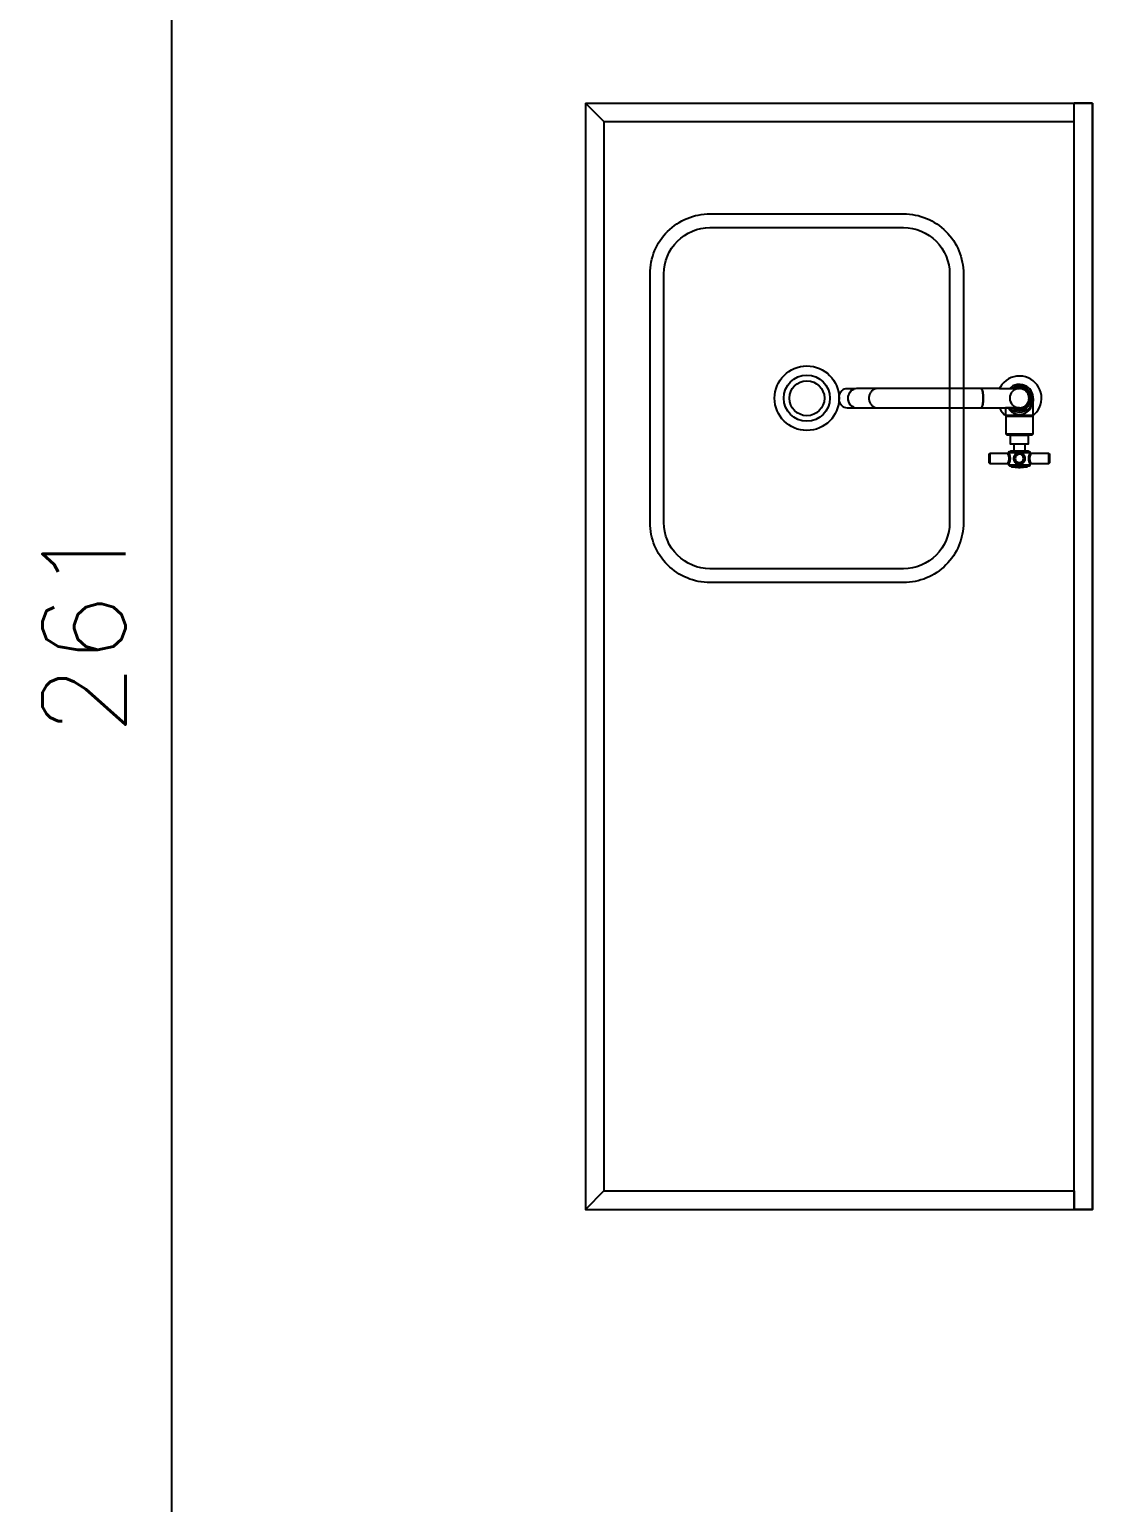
# Model space of a CAD drawing. Extents: x -14651 to 11095, y -4567 to -1290.
# Drawn here: x 736.7 to 852, y -3903.9 to -3744.1 of the extents above; entities that cross this region are included whole.
import ezdxf

# ---------------------------------------------------------------- set-up
doc = ezdxf.new("R2010")
doc.units = 0
doc.header["$LTSCALE"] = 25
doc.layers.add('COTA', color=1, linetype='Continuous')
doc.layers.add('PROJ', color=252, linetype='Continuous')
doc.styles.add('COTA', font='romans.shx')
doc.dimstyles.new('forma', dxfattribs={"dimscale": 5, "dimtxt": 1.8, "dimasz": 0.8, "dimexe": 2, "dimexo": 1, "dimgap": 1, "dimtad": 1, "dimdec": 1, "dimzin": 9, "dimtxsty": 'COTA', "dimblk1": 'DOT', "dimblk2": 'DOT', "dimsah": 1, "dimcen": 0, "dimdle": 1, "dimclrd": 256, "dimclre": 256, "dimclrt": 2, "dimadec": 0, "dimazin": 0, "dimtfac": 1, "dimtdec": 0, "dimtmove": 0, "dimatfit": 3, "dimfxl": 1, "dimtolj": 1, "dimtzin": 0, "dimarcsym": 0})

# ---------------------------------------------------------------- blocks, each defined once
blk = doc.blocks.new('_Dot')
at = {"color": 0, "linetype": 'ByBlock', "lineweight": -2}
blk.add_line((-0.5, 0), (-1, 0), dxfattribs=at)
at = {"color": 0, "linetype": 'ByBlock', "const_width": 0.5}
blk.add_lwpolyline([(-0.25, 0, 1), (0.25, 0, 1)], format="xyb", close=True, dxfattribs=at)
blk = doc.blocks.new('*D136')
at = {"layer": 'COTA', "lineweight": -2, "transparency": 16777216}
for p, q in [((757.08, -3678.6), (762.08, -3678.6)), ((752.08, -3682.6), (752.08, -3935.6)), ((793.52, -3939.6), (742.08, -3939.6))]:
    blk.add_line(p, q, dxfattribs=at)
at = {"layer": 'Defpoints', "color": 0, "transparency": 16777216}
for p in [(752.08, -3678.6), (752.08, -3939.6), (798.52, -3939.6)]:
    blk.add_point(p, dxfattribs=at)
at = {"layer": 'COTA', "lineweight": -2, "transparency": 16777216, "xscale": 4, "yscale": 4, "zscale": 4}
for p, rotation in [((752.08, -3678.6), 90), ((752.08, -3939.6), 270)]:
    blk.add_blockref('_Dot', p, dxfattribs=dict(at, rotation=rotation))
at = {"layer": 'COTA', "color": 2, "transparency": 16777216, "insert": (742.58, -3809.1), "char_height": 9, "attachment_point": 5, "rotation": 90, "style": 'COTA'}
blk.add_mtext('\\A1;261 ', dxfattribs=at)
blk = doc.blocks.new('A$Cf20c1e06')
at = {"layer": 'PROJ'}
for p, q in [((8.3377, 6.0908), (8.3381, 6.0908)), ((8.3381, 6.0908), (8.3384, 6.0908)), ((8.3534, 6.0798), (8.3534, 6.0798)), ((8.3535, 6.0618), (8.3535, 6.0798)), ((8.3234, 6.0698), (8.3234, 6.0618)), ((8.3234, 6.0618), (8.3535, 6.0618)), ((8.3264, 6.0618), (8.3264, 6.0608)), ((8.3382, 6.0698), (8.3377, 6.0698)), ((8.3384, 6.0698), (8.3382, 6.0698)), ((8.3504, 6.0608), (8.3504, 6.0618)), ((8.3236, 6.0417), (8.3532, 6.0417)), ((8.3484, 6.0397), (8.3284, 6.0397)), ((8.3064, 6.0204), (8.3064, 6.0094)), ((8.3361, 6.0209), (8.3269, 6.0209)), ((8.35, 6.0209), (8.3407, 6.0209)), ((8.3705, 6.0094), (8.3705, 6.0204)), ((8.3266, 6.0079), (8.3502, 6.0079)), ((8.3299, 6.0058), (8.3469, 6.0058))]:
    blk.add_line(p, q, dxfattribs=at)
for points in [[(7.8677, 6.4003), (7.8877, 6.3803), (7.8877, 5.2203), (7.8677, 5.2003)], [(7.8677, 6.4003), (7.8677, 5.2003), (8.4177, 5.2003), (8.4177, 6.4003)], [(7.8677, 6.4003), (8.4177, 6.4003)], [(7.8877, 6.3803), (8.3977, 6.3803), (8.3977, 6.4003)], [(8.4177, 6.4003), (8.4177, 5.2003), (8.3977, 5.2003), (8.3977, 6.4003)], [(8.4177, 6.4003), (8.3977, 6.4003)], [(8.1586, 6.0704), (8.1572, 6.0712), (8.1559, 6.0723), (8.1548, 6.0736), (8.1538, 6.075), (8.1532, 6.0767), (8.1528, 6.0785), (8.1526, 6.0803), (8.1528, 6.0821), (8.1532, 6.0839), (8.1538, 6.0855), (8.1548, 6.087), (8.1559, 6.0883), (8.1572, 6.0894), (8.1586, 6.0902), (8.1587, 6.0902)], [(8.3168, 6.0698), (8.3377, 6.0698), (8.3385, 6.0698), (8.3392, 6.0699), (8.3398, 6.0699), (8.3403, 6.07), (8.3405, 6.07), (8.3407, 6.0701), (8.3409, 6.0701), (8.3411, 6.0702), (8.3412, 6.0702), (8.3414, 6.0702), (8.3415, 6.0703), (8.3417, 6.0703), (8.3419, 6.0704), (8.3421, 6.0705), (8.3422, 6.0705), (8.3424, 6.0706), (8.3426, 6.0707), (8.3428, 6.0708), (8.3431, 6.0709), (8.3434, 6.0711), (8.3437, 6.0712), (8.344, 6.0714), (8.3443, 6.0717), (8.3449, 6.0721), (8.3454, 6.0725), (8.3459, 6.073), (8.3464, 6.0736), (8.3469, 6.0741), (8.3473, 6.0748), (8.3477, 6.0754), (8.348, 6.0761), (8.3483, 6.0768), (8.3485, 6.0775), (8.3487, 6.0783), (8.3488, 6.079), (8.3489, 6.0798), (8.3489, 6.0806), (8.3488, 6.0813), (8.3487, 6.0821), (8.3486, 6.0828), (8.3483, 6.0836), (8.3481, 6.0843), (8.3478, 6.085), (8.3474, 6.0856), (8.347, 6.0863), (8.3466, 6.0869), (8.3461, 6.0874), (8.3457, 6.0878), (8.3453, 6.0882), (8.3451, 6.0883), (8.3449, 6.0885), (8.3448, 6.0886), (8.3446, 6.0888), (8.3444, 6.0889), (8.3442, 6.089), (8.344, 6.0892), (8.3437, 6.0893), (8.3435, 6.0894), (8.3432, 6.0896), (8.3429, 6.0898), (8.3425, 6.0899), (8.3417, 6.0902), (8.3408, 6.0905), (8.3398, 6.0906), (8.3388, 6.0908), (8.3377, 6.0908)], [(8.3168, 6.0908), (8.3381, 6.0908)], [(8.3243, 6.0608), (8.3525, 6.0608)], [(8.3274, 6.0407), (8.3494, 6.0407)], [(8.3323, 6.0307), (8.3445, 6.0307)], [(8.3445, 6.0229), (8.3323, 6.0229)], [(8.3469, 6.0069), (8.3299, 6.0069)], [(7.8877, 5.2203), (8.3977, 5.2203), (8.3977, 5.2003)]]:
    blk.add_lwpolyline(points, dxfattribs=at)
for points in [[(8.0027, 6.2803), (8.2127, 6.2803, -0.414214), (8.2777, 6.2153), (8.2777, 5.9453, -0.414214), (8.2127, 5.8803), (8.0027, 5.8803, -0.414214), (7.9377, 5.9453), (7.9377, 6.2153, -0.414214)], [(8.0027, 6.2653), (8.2127, 6.2653, -0.414214), (8.2627, 6.2153), (8.2627, 5.9453, -0.414214), (8.2127, 5.8953), (8.0027, 5.8953, -0.414214), (7.9527, 5.9453), (7.9527, 6.2153, -0.414214)], [(8.3504, 6.0608), (8.3504, 6.0618), (8.3535, 6.0618), (8.3535, 6.08), (8.3534, 6.0798), (8.3534, 6.0798), (8.3534, 6.0815), (8.353, 6.0839), (8.3522, 6.0862), (8.3511, 6.0884), (8.3496, 6.0904), (8.3478, 6.092), (8.3463, 6.0931), (8.3441, 6.0942), (8.3418, 6.0949), (8.3394, 6.0953), (8.3384, 6.0953), (8.336, 6.0951), (8.3336, 6.0945), (8.3314, 6.0936), (8.3305, 6.0931), (8.3286, 6.0916), (8.3277, 6.0908), (8.3379, 6.0908), (8.338, 6.0908, 0.956818), (8.3379, 6.0698), (8.3378, 6.0698, 0.005512), (8.338, 6.0698), (8.3377, 6.0698), (8.3234, 6.0698), (8.3234, 6.0618), (8.3264, 6.0618), (8.3264, 6.0608)], [(8.3502, 6.0212, -0.023181), (8.35, 6.0209), (8.3407, 6.0209), (8.3402, 6.021), (8.3395, 6.0212), (8.3385, 6.0212), (8.3376, 6.0212), (8.3368, 6.0211), (8.3361, 6.0209), (8.3269, 6.0209, -0.022959), (8.3267, 6.0212, -0.366689), (8.3286, 6.0229), (8.3323, 6.0229), (8.3445, 6.0229), (8.3482, 6.0229, -0.366483)], [(8.3444, 6.0141), (8.3444, 6.015), (8.3444, 6.0158), (8.3442, 6.0165), (8.3441, 6.0171), (8.3439, 6.0176), (8.3436, 6.0181), (8.3434, 6.0186), (8.343, 6.019), (8.3427, 6.0194), (8.3422, 6.0199), (8.3415, 6.0204), (8.3411, 6.0207), (8.3407, 6.0209), (8.3406, 6.0205), (8.3405, 6.02, 0.192103), (8.3364, 6.02), (8.3363, 6.0204), (8.3361, 6.0209), (8.3356, 6.0206), (8.3352, 6.0203), (8.3348, 6.02), (8.3344, 6.0197), (8.334, 6.0193), (8.3336, 6.0187), (8.3331, 6.0179), (8.3327, 6.017), (8.3326, 6.0163), (8.3325, 6.0158), (8.3324, 6.0153), (8.3324, 6.0148), (8.3324, 6.0142), (8.3326, 6.0134), (8.3328, 6.0126), (8.333, 6.0121), (8.3332, 6.0116), (8.3335, 6.0112), (8.3338, 6.0107), (8.3343, 6.0101), (8.335, 6.0095), (8.3358, 6.009), (8.3367, 6.0086), (8.3375, 6.0084), (8.3381, 6.0084), (8.3387, 6.0084), (8.3393, 6.0084), (8.3398, 6.0085), (8.3404, 6.0087), (8.341, 6.009), (8.3417, 6.0094), (8.3421, 6.0097), (8.3425, 6.01), (8.3428, 6.0104), (8.3431, 6.0108), (8.3435, 6.0114), (8.3439, 6.0123), (8.3442, 6.0132)], [(8.3362, 6.0199), (8.3362, 6.0199, 0.017847), (8.3359, 6.0198), (8.336, 6.0198, 0.017789), (8.3356, 6.0196), (8.3357, 6.0196, 0.021587), (8.3353, 6.0194), (8.3354, 6.0195, 0.027178), (8.3349, 6.0191), (8.335, 6.0192, 0.016694), (8.3347, 6.0189), (8.3347, 6.0189, 0.029524), (8.3343, 6.0185), (8.3343, 6.0186, 0.024437), (8.334, 6.0181), (8.3341, 6.0182, 0.02481), (8.3337, 6.0178), (8.3338, 6.0179, 0.023752), (8.3335, 6.0174), (8.3336, 6.0175, 0.022023), (8.3334, 6.0171), (8.3334, 6.0172, 0.022441), (8.3332, 6.0167), (8.3333, 6.0168, 0.022868), (8.3331, 6.0163), (8.3331, 6.0164, 0.020181), (8.333, 6.016), (8.333, 6.0161, 0.015814), (8.333, 6.0157), (8.333, 6.0158, 0.015915), (8.3329, 6.0154), (8.3329, 6.0155, 0.025741), (8.3329, 6.0149), (8.3329, 6.015, 0.018498), (8.3329, 6.0146), (8.3329, 6.0146, 0.017313), (8.3329, 6.0143), (8.3329, 6.0143, 0.018157), (8.333, 6.0139), (8.333, 6.014, 0.018149), (8.3331, 6.0136), (8.333, 6.0137, 0.018439), (8.3331, 6.0133), (8.3331, 6.0134, 0.018647), (8.3332, 6.013), (8.3332, 6.0131, 0.018581), (8.3334, 6.0127), (8.3333, 6.0128, 0.021766), (8.3335, 6.0123), (8.3335, 6.0124, 0.026407), (8.3338, 6.0119), (8.3337, 6.012, 0.026609), (8.334, 6.0115), (8.334, 6.0116, 0.026914), (8.3343, 6.0112), (8.3342, 6.0113, 0.025672), (8.3346, 6.0109), (8.3346, 6.0109, 0.023779), (8.335, 6.0106), (8.3349, 6.0107, 0.024124), (8.3353, 6.0103), (8.3352, 6.0104, 0.024539), (8.3357, 6.0101), (8.3356, 6.0102, 0.024082), (8.336, 6.0099), (8.3359, 6.0099, 0.023177), (8.3364, 6.0097), (8.3363, 6.0098, 0.023669), (8.3368, 6.0096), (8.3367, 6.0096, 0.024126), (8.3372, 6.0095), (8.3371, 6.0095, 0.020906), (8.3376, 6.0094), (8.3375, 6.0094, 0.015716), (8.3378, 6.0094), (8.3378, 6.0094, 0.01579), (8.3381, 6.0094), (8.338, 6.0094, 0.016075), (8.3384, 6.0094), (8.3383, 6.0094, 0.016281), (8.3387, 6.0094), (8.3386, 6.0094, 0.016316), (8.339, 6.0094), (8.3389, 6.0094, 0.01533), (8.3392, 6.0094), (8.3392, 6.0094, 0.013711), (8.3395, 6.0095), (8.3394, 6.0094, 0.013749), (8.3397, 6.0095), (8.3396, 6.0095, 0.013768), (8.3399, 6.0096), (8.3399, 6.0096, 0.015624), (8.3402, 6.0097), (8.3401, 6.0096, 0.018303), (8.3405, 6.0098), (8.3404, 6.0097, 0.018249), (8.3408, 6.0099), (8.3407, 6.0099, 0.018455), (8.3411, 6.01), (8.341, 6.01, 0.018647), (8.3414, 6.0102), (8.3413, 6.0102, 0.018591), (8.3416, 6.0104), (8.3416, 6.0103, 0.021186), (8.3419, 6.0106), (8.3419, 6.0106, 0.025016), (8.3423, 6.0109), (8.3422, 6.0109, 0.025258), (8.3426, 6.0113), (8.3425, 6.0112, 0.025603), (8.3429, 6.0116), (8.3428, 6.0115, 0.024312), (8.3431, 6.012), (8.343, 6.0119, 0.022281), (8.3433, 6.0123), (8.3432, 6.0122, 0.022662), (8.3435, 6.0127), (8.3434, 6.0126, 0.023081), (8.3436, 6.013), (8.3436, 6.0129, 0.023127), (8.3437, 6.0134), (8.3437, 6.0133, 0.022918), (8.3438, 6.0138), (8.3438, 6.0137, 0.020264), (8.3439, 6.0142), (8.3439, 6.0141, 0.015918), (8.3439, 6.0144), (8.3439, 6.0144, 0.015999), (8.3439, 6.0147), (8.3439, 6.0146, 0.556946)], [(8.3429, 6.0149, 1), (8.3339, 6.0149, 1)]]:
    blk.add_lwpolyline(points, format="xyb", close=True, dxfattribs=at)
for points in [[(8.2977, 6.0707), (8.298, 6.0713), (8.2983, 6.0721), (8.2985, 6.0728), (8.2986, 6.0734), (8.2987, 6.074), (8.2988, 6.0747), (8.2989, 6.0754), (8.299, 6.0761), (8.2991, 6.0769), (8.2991, 6.0777), (8.2992, 6.0786), (8.2992, 6.0794), (8.2992, 6.0803), (8.2992, 6.0812), (8.2992, 6.082), (8.2991, 6.0829), (8.2991, 6.0837), (8.299, 6.0845), (8.2989, 6.0852), (8.2988, 6.0859), (8.2987, 6.0866), (8.2986, 6.0872), (8.2985, 6.0878), (8.2983, 6.0885), (8.298, 6.0893), (8.2977, 6.0899), (8.2974, 6.0903), (8.2971, 6.0907), (8.2969, 6.0907), (8.2971, 6.0907), (8.2972, 6.0905), (8.2974, 6.0904), (8.2975, 6.0902), (8.2976, 6.09), (8.2978, 6.0897), (8.2979, 6.0894), (8.298, 6.0891), (8.2982, 6.0887), (8.2983, 6.0883), (8.2985, 6.0878), (8.2986, 6.0872), (8.2987, 6.0866), (8.2988, 6.0859), (8.2989, 6.0852), (8.299, 6.0845), (8.2991, 6.0837), (8.2991, 6.0829), (8.2992, 6.082), (8.2992, 6.0812), (8.2992, 6.0803), (8.2992, 6.0794), (8.2992, 6.0786), (8.2991, 6.0777), (8.2991, 6.0769), (8.299, 6.0761), (8.2989, 6.0754), (8.2988, 6.0747), (8.2987, 6.074), (8.2986, 6.0734), (8.2985, 6.0728), (8.2983, 6.0723), (8.2982, 6.0719), (8.298, 6.0715), (8.2979, 6.0712), (8.2978, 6.0709), (8.2976, 6.0706), (8.2975, 6.0704), (8.2974, 6.0702), (8.2972, 6.0701), (8.2969, 6.0698), (8.2968, 6.0698), (8.2971, 6.0699), (8.2974, 6.0703)], [(8.3261, 6.0195), (8.3263, 6.0193), (8.3264, 6.019), (8.3265, 6.0187), (8.3267, 6.0184), (8.3268, 6.018), (8.327, 6.0176), (8.3271, 6.0172), (8.3272, 6.0169), (8.3272, 6.0166), (8.3273, 6.0163), (8.3274, 6.016), (8.3274, 6.0156), (8.3274, 6.0153), (8.3274, 6.015), (8.3274, 6.0147), (8.3274, 6.0144), (8.3274, 6.0142), (8.3274, 6.0139), (8.3273, 6.0136), (8.3273, 6.0132), (8.3272, 6.0128), (8.3271, 6.0125), (8.327, 6.0121), (8.3268, 6.0118), (8.3267, 6.0114), (8.3266, 6.0111), (8.3264, 6.0108), (8.3264, 6.0108), (8.3263, 6.0105), (8.3261, 6.0102), (8.326, 6.01), (8.326, 6.0099), (8.3258, 6.0096), (8.3257, 6.0095), (8.3259, 6.0097), (8.3261, 6.0101), (8.3264, 6.0106), (8.3266, 6.0113), (8.3269, 6.012), (8.3271, 6.0127), (8.3273, 6.0134), (8.3274, 6.014), (8.3274, 6.0146), (8.3274, 6.0152), (8.3274, 6.0158), (8.3273, 6.0164), (8.3271, 6.017), (8.3269, 6.0178), (8.3266, 6.0185), (8.3263, 6.0191), (8.3261, 6.0197), (8.326, 6.0199), (8.326, 6.0197)], [(8.3282, 6.0132), (8.3283, 6.0139), (8.3283, 6.0144), (8.3283, 6.0149), (8.3283, 6.0156), (8.3282, 6.0164), (8.3281, 6.0171), (8.328, 6.0176), (8.3279, 6.0181), (8.3277, 6.0188), (8.3274, 6.0196), (8.3272, 6.0202), (8.3269, 6.0208), (8.3268, 6.0206), (8.3269, 6.0209), (8.3269, 6.0208), (8.327, 6.0206), (8.3271, 6.0204), (8.3272, 6.0201), (8.3273, 6.0198), (8.3275, 6.0194), (8.3276, 6.019), (8.3277, 6.0186), (8.3279, 6.0181), (8.328, 6.0176), (8.3281, 6.0171), (8.3282, 6.0165), (8.3282, 6.0162), (8.3283, 6.0158), (8.3283, 6.0154), (8.3283, 6.0149), (8.3283, 6.0144), (8.3283, 6.0139), (8.3282, 6.0134), (8.3281, 6.0129), (8.3281, 6.0125), (8.328, 6.0121), (8.3279, 6.0117), (8.3277, 6.0112), (8.3276, 6.0108), (8.3275, 6.0104), (8.3274, 6.0101), (8.3272, 6.0097), (8.3271, 6.0094), (8.327, 6.0092), (8.3269, 6.009), (8.3268, 6.0087), (8.3267, 6.0085), (8.3269, 6.0088), (8.3271, 6.0093), (8.3273, 6.0099), (8.3276, 6.0106), (8.3278, 6.0114), (8.328, 6.0123)], [(8.3509, 6.0098), (8.3508, 6.01), (8.3507, 6.0102), (8.3506, 6.0105), (8.3504, 6.0107), (8.3503, 6.011), (8.3502, 6.0114), (8.35, 6.0117), (8.3499, 6.0121), (8.3498, 6.0124), (8.3497, 6.0127), (8.3496, 6.013), (8.3496, 6.0132), (8.3495, 6.0135), (8.3495, 6.0138), (8.3495, 6.0141), (8.3494, 6.0143), (8.3494, 6.0146), (8.3494, 6.0149), (8.3494, 6.0152), (8.3494, 6.0154), (8.3495, 6.0157), (8.3495, 6.0161), (8.3496, 6.0165), (8.3497, 6.0169), (8.3498, 6.0173), (8.3499, 6.0176), (8.35, 6.0179), (8.3501, 6.0183), (8.3503, 6.0187), (8.3504, 6.019), (8.3506, 6.0192), (8.3507, 6.0195), (8.3508, 6.0196), (8.3509, 6.0198), (8.351, 6.02), (8.3509, 6.02), (8.3507, 6.02), (8.3505, 6.0201), (8.3504, 6.0202), (8.3502, 6.0203), (8.3501, 6.0204), (8.3501, 6.0206), (8.35, 6.0207), (8.35, 6.0209), (8.3498, 6.0204), (8.3495, 6.0198), (8.3493, 6.0191), (8.349, 6.0183), (8.3488, 6.0175), (8.3487, 6.0166), (8.3486, 6.0156), (8.3485, 6.0147), (8.3486, 6.0139), (8.3487, 6.0132), (8.3488, 6.0127), (8.3489, 6.0121), (8.349, 6.0116), (8.3491, 6.0112), (8.3493, 6.0105), (8.3496, 6.0098), (8.3498, 6.0092), (8.35, 6.0088), (8.3501, 6.0086), (8.35, 6.0087), (8.3499, 6.0089), (8.3499, 6.0091), (8.3498, 6.0094), (8.3496, 6.0097), (8.3495, 6.01), (8.3494, 6.0103), (8.3493, 6.0107), (8.3491, 6.0112), (8.349, 6.0116), (8.3489, 6.0121), (8.3488, 6.0127), (8.3487, 6.013), (8.3486, 6.0134), (8.3486, 6.0137), (8.3486, 6.0141), (8.3486, 6.0145), (8.3486, 6.0149), (8.3486, 6.0154), (8.3486, 6.0158), (8.3486, 6.0163), (8.3487, 6.0168), (8.3488, 6.0172), (8.3489, 6.0177), (8.349, 6.0181), (8.3491, 6.0185), (8.3492, 6.0189), (8.3494, 6.0193), (8.3495, 6.0197), (8.3496, 6.02), (8.3497, 6.0203), (8.3498, 6.0205), (8.3499, 6.0207), (8.35, 6.0208), (8.3501, 6.0204), (8.3505, 6.0201), (8.3509, 6.0199), (8.3507, 6.0195), (8.3505, 6.0191), (8.3502, 6.0185), (8.3499, 6.0178), (8.3497, 6.0171), (8.3495, 6.0163), (8.3494, 6.0156), (8.3494, 6.015), (8.3494, 6.0145), (8.3495, 6.0139), (8.3496, 6.0133), (8.3497, 6.0126), (8.3499, 6.0119), (8.3502, 6.0112), (8.3505, 6.0106), (8.3508, 6.01)]]:
    blk.add_lwpolyline(points, close=True, dxfattribs=at)
blk.add_polyline3d([(8.1515, 6.07, 0), (8.1602, 6.07, 0), (8.1617, 6.0698, 0), (8.1843, 6.0698, 0), (8.3168, 6.0698, 0), (8.3183, 6.0671, 0), (8.3202, 6.0646, 0), (8.3224, 6.0624, 0), (8.3243, 6.0608, 0), (8.3236, 6.0608, 0), (8.3236, 6.0417, 0), (8.3246, 6.0407, 0), (8.3274, 6.0407, 0), (8.3284, 6.0397, 0), (8.3284, 6.0307, 0), (8.3323, 6.0307, 0), (8.3323, 6.0229, 0), (8.3286, 6.0229, 0), (8.3267, 6.0212, 0), (8.3257, 6.0204, 0), (8.3064, 6.0204, 0), (8.3054, 6.0194, 0), (8.3054, 6.0104, 0), (8.3064, 6.0094, 0), (8.3256, 6.0094, 0), (8.3266, 6.0084, 0), (8.3266, 6.0079, 0), (8.3276, 6.0069, 0), (8.3299, 6.0069, 0), (8.3299, 6.0058, 0), (8.3375, 6.005, 0), (8.3393, 6.005, 0), (8.3469, 6.0058, 0), (8.3469, 6.0069, 0), (8.3492, 6.0069, 0), (8.3502, 6.0079, 0), (8.3502, 6.0084, 0), (8.3512, 6.0094, 0), (8.3705, 6.0094, 0), (8.3715, 6.0104, 0), (8.3715, 6.0194, 0), (8.3705, 6.0204, 0), (8.3512, 6.0204, 0), (8.3502, 6.0212, 0), (8.3482, 6.0229, 0), (8.3445, 6.0229, 0), (8.3445, 6.0307, 0), (8.3484, 6.0307, 0), (8.3484, 6.0397, 0), (8.3494, 6.0407, 0), (8.3522, 6.0407, 0), (8.3532, 6.0417, 0), (8.3532, 6.0608, 0), (8.3525, 6.0608, 0), (8.3549, 6.0628, 0), (8.357, 6.0651, 0), (8.3588, 6.0676, 0), (8.3603, 6.0703, 0), (8.3614, 6.0732, 0), (8.3621, 6.0762, 0), (8.3625, 6.0793, 0), (8.3625, 6.0803, 0), (8.3623, 6.0834, 0), (8.3617, 6.0864, 0), (8.3607, 6.0894, 0), (8.3593, 6.0922, 0), (8.3576, 6.0948, 0), (8.3556, 6.0971, 0), (8.3533, 6.0992, 0), (8.3508, 6.1009, 0), (8.348, 6.1024, 0), (8.3451, 6.1034, 0), (8.3421, 6.1041, 0), (8.339, 6.1043, 0), (8.3384, 6.1043, 0), (8.3353, 6.1041, 0), (8.3323, 6.1036, 0), (8.3293, 6.1026, 0), (8.3266, 6.1012, 0), (8.324, 6.0995, 0), (8.3216, 6.0975, 0), (8.3195, 6.0952, 0), (8.3178, 6.0926, 0), (8.3168, 6.0908, 0), (8.1843, 6.0908, 0), (8.1617, 6.0908, 0), (8.1602, 6.0906, 0), (8.1515, 6.0906, 0), (8.1499, 6.0905, 0), (8.1484, 6.09, 0), (8.147, 6.0893, 0), (8.1457, 6.0882, 0), (8.1446, 6.087, 0), (8.1437, 6.0855, 0), (8.143, 6.0838, 0), (8.1426, 6.0821, 0), (8.1425, 6.0803, 0), (8.1426, 6.0785, 0), (8.143, 6.0768, 0), (8.1437, 6.0751, 0), (8.1446, 6.0737, 0), (8.1457, 6.0724, 0), (8.147, 6.0713, 0), (8.1484, 6.0706, 0), (8.1499, 6.0701, 0), (8.1514, 6.07, 0)], close=True, dxfattribs=at)
for points in [[(8.159, 6.0903, 0), (8.1576, 6.0897, 0), (8.1562, 6.0889, 0), (8.155, 6.0877, 0), (8.154, 6.0864, 0), (8.1532, 6.0848, 0), (8.1526, 6.0831, 0), (8.1523, 6.0813, 0), (8.1523, 6.0795, 0), (8.1525, 6.0778, 0), (8.1531, 6.0761, 0), (8.1538, 6.0745, 0), (8.1548, 6.0731, 0), (8.156, 6.0719, 0), (8.1573, 6.071, 0), (8.1588, 6.0703, 0), (8.159, 6.0703, 0)], [(8.1843, 6.0908, 0), (8.1842, 6.0908, 0), (8.1834, 6.0908, 0), (8.1826, 6.0906, 0), (8.1819, 6.0904, 0), (8.1811, 6.0902, 0), (8.1804, 6.0898, 0), (8.1797, 6.0894, 0), (8.1791, 6.089, 0), (8.1785, 6.0884, 0), (8.1779, 6.0878, 0), (8.1774, 6.0872, 0), (8.1769, 6.0865, 0), (8.1764, 6.0858, 0), (8.1761, 6.085, 0), (8.1758, 6.0842, 0), (8.1755, 6.0833, 0), (8.1753, 6.0825, 0), (8.1752, 6.0816, 0), (8.1751, 6.0808, 0), (8.1751, 6.0799, 0), (8.1752, 6.079, 0), (8.1753, 6.0781, 0), (8.1755, 6.0773, 0), (8.1758, 6.0764, 0), (8.1761, 6.0756, 0), (8.1765, 6.0748, 0), (8.1769, 6.0741, 0), (8.1774, 6.0734, 0), (8.1779, 6.0727, 0), (8.1785, 6.0722, 0), (8.1791, 6.0716, 0), (8.1797, 6.0712, 0), (8.1804, 6.0708, 0), (8.1811, 6.0704, 0), (8.1819, 6.0702, 0), (8.1826, 6.07, 0), (8.1834, 6.0698, 0), (8.1842, 6.0698, 0), (8.1843, 6.0698, 0)], [(8.2966, 6.0908, 0), (8.2968, 6.0908, 0), (8.2969, 6.0907, 0), (8.2971, 6.0907, 0), (8.2972, 6.0905, 0), (8.2974, 6.0904, 0), (8.2975, 6.0902, 0), (8.2976, 6.09, 0), (8.2978, 6.0897, 0), (8.2979, 6.0894, 0), (8.298, 6.0891, 0), (8.2982, 6.0887, 0), (8.2983, 6.0883, 0), (8.2985, 6.0878, 0), (8.2986, 6.0872, 0), (8.2987, 6.0866, 0), (8.2988, 6.0859, 0), (8.2989, 6.0852, 0), (8.299, 6.0845, 0), (8.2991, 6.0837, 0), (8.2991, 6.0829, 0), (8.2992, 6.082, 0), (8.2992, 6.0812, 0), (8.2992, 6.0803, 0), (8.2992, 6.0794, 0), (8.2992, 6.0786, 0), (8.2991, 6.0777, 0), (8.2991, 6.0769, 0), (8.299, 6.0761, 0), (8.2989, 6.0754, 0), (8.2988, 6.0747, 0), (8.2987, 6.074, 0), (8.2986, 6.0734, 0), (8.2985, 6.0728, 0), (8.2983, 6.0723, 0), (8.2982, 6.0719, 0), (8.298, 6.0715, 0), (8.2979, 6.0712, 0), (8.2978, 6.0709, 0), (8.2976, 6.0706, 0), (8.2975, 6.0704, 0), (8.2974, 6.0702, 0), (8.2972, 6.0701, 0), (8.2971, 6.0699, 0), (8.2969, 6.0699, 0), (8.2968, 6.0698, 0), (8.2966, 6.0698, 0)], [(8.3305, 6.0931, 0), (8.3286, 6.0916, 0), (8.3277, 6.0908, 0)], [(8.3277, 6.0698, 0), (8.3295, 6.0682, 0), (8.3316, 6.0669, 0), (8.3339, 6.066, 0), (8.3363, 6.0654, 0), (8.3387, 6.0653, 0), (8.3411, 6.0655, 0), (8.3435, 6.0662, 0), (8.3457, 6.0672, 0), (8.3478, 6.0685, 0), (8.3496, 6.0702, 0), (8.3511, 6.0722, 0), (8.3522, 6.0743, 0), (8.353, 6.0766, 0), (8.3534, 6.079, 0), (8.3534, 6.0815, 0), (8.353, 6.0839, 0), (8.3522, 6.0862, 0), (8.3511, 6.0884, 0), (8.3496, 6.0904, 0), (8.3478, 6.092, 0), (8.3463, 6.0931, 0)], [(8.3384, 6.0953, 0), (8.336, 6.0951, 0), (8.3336, 6.0945, 0), (8.3314, 6.0936, 0), (8.3305, 6.0931, 0)], [(8.3463, 6.0931, 0), (8.3441, 6.0942, 0), (8.3418, 6.0949, 0), (8.3394, 6.0953, 0), (8.3384, 6.0953, 0)], [(8.3534, 6.0798, 0), (8.3534, 6.0797, 0), (8.3534, 6.0792, 0), (8.3534, 6.0784, 0), (8.3533, 6.0773, 0), (8.353, 6.0759, 0), (8.3526, 6.0744, 0), (8.3521, 6.0728, 0), (8.3514, 6.0713, 0), (8.3506, 6.0697, 0), (8.3496, 6.0682, 0), (8.3488, 6.0673, 0), (8.3479, 6.0663, 0), (8.3473, 6.0657, 0), (8.3466, 6.0652, 0), (8.3459, 6.0646, 0), (8.3451, 6.0642, 0), (8.3444, 6.0637, 0), (8.3435, 6.0633, 0), (8.3427, 6.063, 0), (8.3418, 6.0627, 0), (8.3409, 6.0625, 0), (8.3403, 6.0624, 0), (8.3397, 6.0623, 0), (8.3391, 6.0623, 0), (8.3385, 6.0623, 0), (8.3378, 6.0623, 0), (8.3372, 6.0623, 0), (8.3366, 6.0624, 0), (8.336, 6.0625, 0), (8.3354, 6.0626, 0), (8.3347, 6.0628, 0), (8.334, 6.0631, 0), (8.3334, 6.0633, 0), (8.3324, 6.0638, 0), (8.3315, 6.0643, 0), (8.3306, 6.0649, 0), (8.3296, 6.0657, 0), (8.3288, 6.0665, 0), (8.328, 6.0673, 0), (8.3272, 6.0683, 0), (8.3265, 6.0693, 0), (8.3262, 6.0698, 0)], [(8.3256, 6.0094, 0), (8.3257, 6.0094, 0), (8.3257, 6.0094, 0), (8.3257, 6.0094, 0), (8.3257, 6.0095, 0), (8.3258, 6.0096, 0), (8.3258, 6.0097, 0), (8.3259, 6.0098, 0), (8.326, 6.0099, 0), (8.326, 6.01, 0), (8.3261, 6.0102, 0), (8.3263, 6.0105, 0), (8.3264, 6.0108, 0), (8.3264, 6.0108, 0), (8.3266, 6.0111, 0), (8.3267, 6.0114, 0), (8.3268, 6.0118, 0), (8.327, 6.0121, 0), (8.3271, 6.0125, 0), (8.3272, 6.0128, 0), (8.3273, 6.0132, 0), (8.3273, 6.0136, 0), (8.3274, 6.0139, 0), (8.3274, 6.0142, 0), (8.3274, 6.0144, 0), (8.3274, 6.0147, 0), (8.3274, 6.015, 0), (8.3274, 6.0153, 0), (8.3274, 6.0156, 0), (8.3274, 6.016, 0), (8.3273, 6.0163, 0), (8.3272, 6.0166, 0), (8.3272, 6.0169, 0), (8.3271, 6.0172, 0), (8.327, 6.0176, 0), (8.3268, 6.018, 0), (8.3267, 6.0184, 0), (8.3265, 6.0187, 0), (8.3264, 6.019, 0), (8.3263, 6.0193, 0), (8.3261, 6.0195, 0), (8.326, 6.0197, 0), (8.326, 6.0199, 0), (8.3259, 6.02, 0)], [(8.3259, 6.02, 0), (8.3261, 6.02, 0), (8.3262, 6.02, 0), (8.3264, 6.0201, 0), (8.3265, 6.0202, 0), (8.3266, 6.0203, 0), (8.3267, 6.0205, 0), (8.3268, 6.0206, 0), (8.3269, 6.0208, 0), (8.3269, 6.0209, 0)], [(8.3269, 6.0209, 0), (8.3269, 6.0208, 0), (8.327, 6.0206, 0), (8.3271, 6.0204, 0), (8.3272, 6.0201, 0), (8.3273, 6.0198, 0), (8.3275, 6.0194, 0), (8.3276, 6.019, 0), (8.3277, 6.0186, 0), (8.3279, 6.0181, 0), (8.328, 6.0176, 0), (8.3281, 6.0171, 0), (8.3282, 6.0165, 0), (8.3282, 6.0162, 0), (8.3283, 6.0158, 0), (8.3283, 6.0154, 0), (8.3283, 6.0149, 0), (8.3283, 6.0144, 0), (8.3283, 6.0139, 0), (8.3282, 6.0134, 0), (8.3281, 6.0129, 0), (8.3281, 6.0125, 0), (8.328, 6.0121, 0), (8.3279, 6.0117, 0), (8.3277, 6.0112, 0), (8.3276, 6.0108, 0), (8.3275, 6.0104, 0), (8.3274, 6.0101, 0), (8.3272, 6.0097, 0), (8.3271, 6.0094, 0), (8.327, 6.0092, 0), (8.3269, 6.009, 0), (8.3269, 6.0088, 0), (8.3268, 6.0087, 0), (8.3268, 6.0086, 0), (8.3267, 6.0085, 0), (8.3267, 6.0084, 0), (8.3267, 6.0084, 0), (8.3267, 6.0084, 0), (8.3266, 6.0084, 0)], [(8.3407, 6.0209, 0), (8.341, 6.0208, 0), (8.3412, 6.0207, 0), (8.3414, 6.0205, 0), (8.3416, 6.0204, 0), (8.342, 6.0201, 0), (8.3424, 6.0198, 0), (8.3427, 6.0194, 0), (8.343, 6.019, 0), (8.3434, 6.0186, 0), (8.3436, 6.0181, 0), (8.3439, 6.0176, 0), (8.3441, 6.0171, 0), (8.3442, 6.0167, 0), (8.3443, 6.0164, 0), (8.3443, 6.016, 0), (8.3444, 6.0156, 0), (8.3444, 6.0152, 0), (8.3444, 6.0149, 0), (8.3444, 6.0144, 0), (8.3444, 6.0139, 0), (8.3443, 6.0134, 0), (8.3442, 6.0129, 0), (8.344, 6.0125, 0), (8.3438, 6.0121, 0), (8.3436, 6.0116, 0), (8.3434, 6.0112, 0), (8.3431, 6.0108, 0), (8.3428, 6.0104, 0), (8.3425, 6.01, 0), (8.3421, 6.0097, 0), (8.3418, 6.0095, 0), (8.3415, 6.0093, 0), (8.3412, 6.0091, 0), (8.3409, 6.0089, 0), (8.3405, 6.0088, 0), (8.3402, 6.0086, 0), (8.3399, 6.0086, 0), (8.3397, 6.0085, 0), (8.3394, 6.0084, 0), (8.3392, 6.0084, 0), (8.3389, 6.0084, 0), (8.3386, 6.0084, 0), (8.3383, 6.0084, 0), (8.3379, 6.0084, 0), (8.3376, 6.0084, 0), (8.3373, 6.0085, 0), (8.3369, 6.0086, 0), (8.3365, 6.0087, 0), (8.336, 6.0089, 0), (8.3356, 6.0091, 0), (8.3352, 6.0094, 0), (8.3348, 6.0096, 0), (8.3345, 6.01, 0), (8.3341, 6.0103, 0), (8.3338, 6.0107, 0), (8.3335, 6.0112, 0), (8.3332, 6.0116, 0), (8.333, 6.0121, 0), (8.3328, 6.0126, 0), (8.3326, 6.0132, 0), (8.3325, 6.0136, 0), (8.3325, 6.0139, 0), (8.3324, 6.0143, 0), (8.3324, 6.0148, 0), (8.3324, 6.0153, 0), (8.3325, 6.0158, 0), (8.3326, 6.0163, 0), (8.3327, 6.0168, 0), (8.3328, 6.0172, 0), (8.333, 6.0177, 0), (8.3332, 6.0181, 0), (8.3334, 6.0185, 0), (8.3337, 6.0189, 0), (8.334, 6.0193, 0), (8.3344, 6.0197, 0), (8.3348, 6.02, 0), (8.3352, 6.0203, 0), (8.3355, 6.0205, 0), (8.3358, 6.0207, 0), (8.3361, 6.0209, 0)], [(8.3363, 6.02, 0), (8.336, 6.0198, 0), (8.3357, 6.0197, 0), (8.3355, 6.0195, 0), (8.3351, 6.0193, 0), (8.3347, 6.0189, 0), (8.3347, 6.0189, 0), (8.3344, 6.0186, 0), (8.3341, 6.0183, 0), (8.3339, 6.018, 0), (8.3336, 6.0176, 0), (8.3335, 6.0172, 0), (8.3333, 6.0169, 0), (8.3332, 6.0165, 0), (8.3331, 6.0161, 0), (8.333, 6.0158, 0), (8.333, 6.0156, 0), (8.3329, 6.0153, 0), (8.3329, 6.015, 0), (8.3329, 6.0149, 0)], [(8.3329, 6.0149, 0), (8.3329, 6.0147, 0), (8.3329, 6.0144, 0), (8.333, 6.0141, 0), (8.333, 6.0138, 0), (8.3331, 6.0135, 0), (8.3332, 6.0132, 0), (8.3333, 6.0128, 0), (8.3334, 6.0125, 0), (8.3336, 6.0121, 0), (8.3339, 6.0117, 0), (8.3342, 6.0114, 0), (8.3345, 6.011, 0), (8.3348, 6.0107, 0), (8.3351, 6.0105, 0), (8.3355, 6.0102, 0), (8.3358, 6.01, 0), (8.3362, 6.0098, 0), (8.3366, 6.0097, 0), (8.337, 6.0095, 0), (8.3374, 6.0094, 0), (8.3377, 6.0094, 0), (8.338, 6.0094, 0), (8.3382, 6.0094, 0), (8.3385, 6.0094, 0), (8.3388, 6.0094, 0), (8.3391, 6.0094, 0), (8.3393, 6.0094, 0), (8.3396, 6.0095, 0), (8.3398, 6.0095, 0), (8.3401, 6.0096, 0), (8.3404, 6.0097, 0), (8.3407, 6.0098, 0), (8.3409, 6.01, 0), (8.3412, 6.0101, 0), (8.3415, 6.0103, 0), (8.3418, 6.0105, 0), (8.3421, 6.0108, 0), (8.3424, 6.0111, 0), (8.3427, 6.0114, 0), (8.343, 6.0118, 0), (8.3432, 6.0121, 0), (8.3434, 6.0125, 0), (8.3435, 6.0128, 0), (8.3437, 6.0132, 0), (8.3438, 6.0136, 0), (8.3439, 6.014, 0), (8.3439, 6.0143, 0), (8.3439, 6.0146, 0), (8.3439, 6.0149, 0), (8.3439, 6.0149, 0)], [(8.3361, 6.0209, 0), (8.3365, 6.021, 0), (8.337, 6.0211, 0), (8.3374, 6.0212, 0), (8.3379, 6.0212, 0), (8.3383, 6.0212, 0), (8.3388, 6.0212, 0), (8.3392, 6.0212, 0), (8.3397, 6.0211, 0), (8.3402, 6.021, 0), (8.3407, 6.0209, 0)], [(8.3361, 6.0209, 0), (8.3362, 6.0207, 0), (8.3362, 6.0206, 0), (8.3363, 6.0204, 0), (8.3363, 6.0203, 0), (8.3363, 6.0202, 0), (8.3363, 6.0201, 0), (8.3363, 6.02, 0), (8.3363, 6.02, 0), (8.3363, 6.02, 0)], [(8.3405, 6.02, 0), (8.3405, 6.02, 0), (8.3405, 6.02, 0), (8.3405, 6.0201, 0), (8.3405, 6.0202, 0), (8.3405, 6.0203, 0), (8.3406, 6.0205, 0), (8.3406, 6.0206, 0), (8.3407, 6.0208, 0), (8.3407, 6.0209, 0)], [(8.3502, 6.0084, 0), (8.3502, 6.0084, 0), (8.3502, 6.0084, 0), (8.3501, 6.0085, 0), (8.3501, 6.0086, 0), (8.35, 6.0087, 0), (8.3499, 6.0089, 0), (8.3499, 6.0091, 0), (8.3498, 6.0094, 0), (8.3496, 6.0097, 0), (8.3495, 6.01, 0), (8.3494, 6.0103, 0), (8.3493, 6.0107, 0), (8.3491, 6.0112, 0), (8.349, 6.0116, 0), (8.3489, 6.0121, 0), (8.3488, 6.0127, 0), (8.3487, 6.013, 0), (8.3486, 6.0134, 0), (8.3486, 6.0137, 0), (8.3486, 6.0141, 0), (8.3486, 6.0145, 0), (8.3486, 6.0149, 0), (8.3486, 6.0154, 0), (8.3486, 6.0158, 0), (8.3486, 6.0163, 0), (8.3487, 6.0168, 0), (8.3488, 6.0172, 0), (8.3489, 6.0177, 0), (8.349, 6.0181, 0), (8.3491, 6.0185, 0), (8.3492, 6.0189, 0), (8.3494, 6.0193, 0), (8.3495, 6.0197, 0), (8.3496, 6.02, 0), (8.3497, 6.0203, 0), (8.3498, 6.0205, 0), (8.3499, 6.0207, 0), (8.35, 6.0209, 0)], [(8.351, 6.02, 0), (8.3509, 6.0198, 0), (8.3508, 6.0196, 0), (8.3507, 6.0195, 0), (8.3506, 6.0192, 0), (8.3504, 6.019, 0), (8.3503, 6.0187, 0), (8.3501, 6.0183, 0), (8.35, 6.0179, 0), (8.3499, 6.0176, 0), (8.3498, 6.0173, 0), (8.3497, 6.0169, 0), (8.3496, 6.0165, 0), (8.3495, 6.0161, 0), (8.3495, 6.0157, 0), (8.3494, 6.0154, 0), (8.3494, 6.0152, 0), (8.3494, 6.0149, 0), (8.3494, 6.0146, 0), (8.3494, 6.0143, 0), (8.3495, 6.0141, 0), (8.3495, 6.0138, 0), (8.3495, 6.0135, 0), (8.3496, 6.0132, 0), (8.3496, 6.013, 0), (8.3497, 6.0127, 0), (8.3498, 6.0124, 0), (8.3499, 6.0121, 0), (8.35, 6.0117, 0), (8.3502, 6.0114, 0), (8.3503, 6.011, 0), (8.3504, 6.0107, 0), (8.3506, 6.0105, 0), (8.3507, 6.0102, 0), (8.3508, 6.01, 0), (8.3509, 6.0098, 0), (8.351, 6.0097, 0), (8.3511, 6.0095, 0), (8.3511, 6.0095, 0), (8.3512, 6.0094, 0), (8.3512, 6.0094, 0), (8.3512, 6.0094, 0)], [(8.35, 6.0209, 0), (8.35, 6.0207, 0), (8.3501, 6.0206, 0), (8.3501, 6.0204, 0), (8.3502, 6.0203, 0), (8.3504, 6.0202, 0), (8.3505, 6.0201, 0), (8.3507, 6.02, 0), (8.3509, 6.02, 0), (8.351, 6.02, 0)]]:
    blk.add_polyline3d(points, dxfattribs=at)
for radius in [0.035, 0.025, 0.019]:
    blk.add_circle((8.1078, 6.0803), radius, dxfattribs=at)
for centre, radius, start, end in [((8.3384, 6.0803), 0.0105, 91.7501, 268.7731), ((8.3384, 6.0803), 0.013, 233.7744, 126.2239), ((8.3384, 6.0803), 0.012, 240.8871, 119.1104), ((8.3289, 6.0217), 0.00352, 202.2747, 209.856), ((8.3304, 6.0232), 0.00419, 208.4382, 213.6982), ((8.3384, 6.0149), 0.00551, 67.5302, 112.479), ((8.3384, 6.0149), 0.00551, 0.0005, 67.5122), ((8.3465, 6.0232), 0.00416, 326.2686, 331.5782), ((8.3479, 6.0217), 0.00352, 330.1276, 337.7217)]:
    blk.add_arc(centre, radius, start, end, dxfattribs=at)

msp = doc.modelspace()

# ---------------------------------------------------------------- block references
at = {"layer": 'COTA', "xscale": 100, "yscale": 100, "zscale": 100}
msp.add_blockref('A$Cf20c1e06', (10.24, -4392.13), dxfattribs=at)

# ---------------------------------------------------------------- dimensions: what is measured, and where the dimension line sits
at = {"layer": 'COTA'}
dim = msp.add_linear_dim(base=(752.08, -3939.6), p1=(752.08, -3678.6), p2=(798.52, -3939.6), angle=90, dimstyle='forma', override={"dimpost": ' ', "dimtmove": 1}, dxfattribs=at)
dim.commit()
dim.dimension.update_dxf_attribs({"geometry": '*D136', "text_midpoint": (742.58, -3809.1)})

doc.saveas('drawing.dxf')
